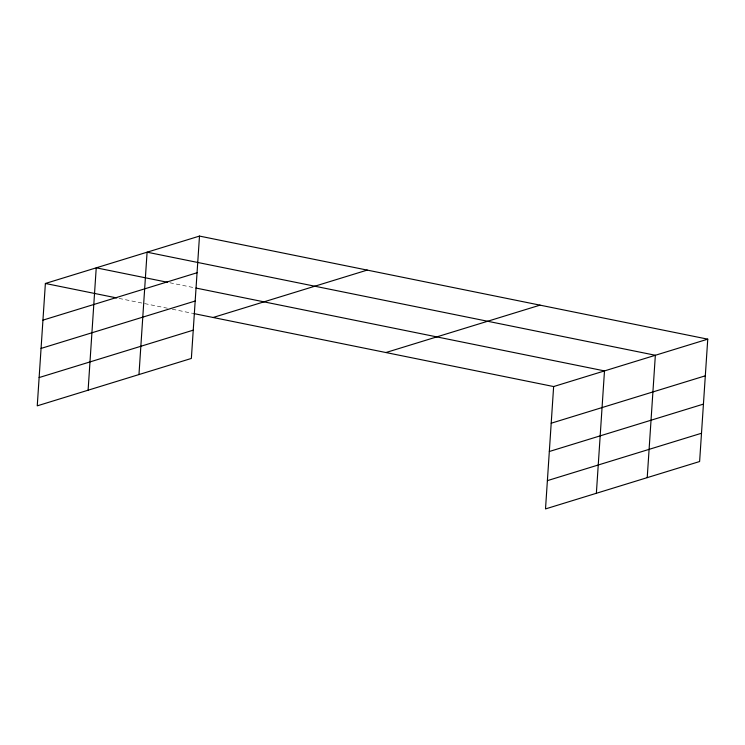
<?xml version="1.0" encoding="UTF-8"?>
<svg xmlns="http://www.w3.org/2000/svg" width="745" height="745" viewBox="0 0 745 745"><rect width="100%" height="100%" fill="white"/><g stroke="black" fill="none" stroke-linecap="round" stroke-linejoin="round"><path stroke-width="0.56" stroke-dasharray="3.73 2.79" d="M169.897 282.774L194.827 287.831M119.042 298.41L167.774 308.29M172.309 309.212L192.704 313.347"/><path stroke-width="1.12" d="M199.492 236.081L45.38 283.472L37.25 405.839L191.363 358.447L199.492 236.081L707.75 339.161L699.62 461.528L545.508 508.919L553.637 386.553L707.75 339.161M88.106 390.203L96.235 267.828L167.634 282.308M138.97 374.567L147.091 252.192L655.349 355.272L647.219 477.638M596.363 493.283L604.493 370.908L195.963 288.054M42.94 320.136L197.062 272.745M41.068 348.418L195.181 301.027M213.107 317.491L367.22 270.09M39.131 377.557L193.244 330.165M385.91 352.534L540.023 305.143M551.198 423.216L705.319 375.815M549.326 451.498L703.438 404.107M547.389 480.637L701.501 433.245M45.38 283.472L116.779 297.953M193.84 313.58L553.637 386.553"/></g></svg>
